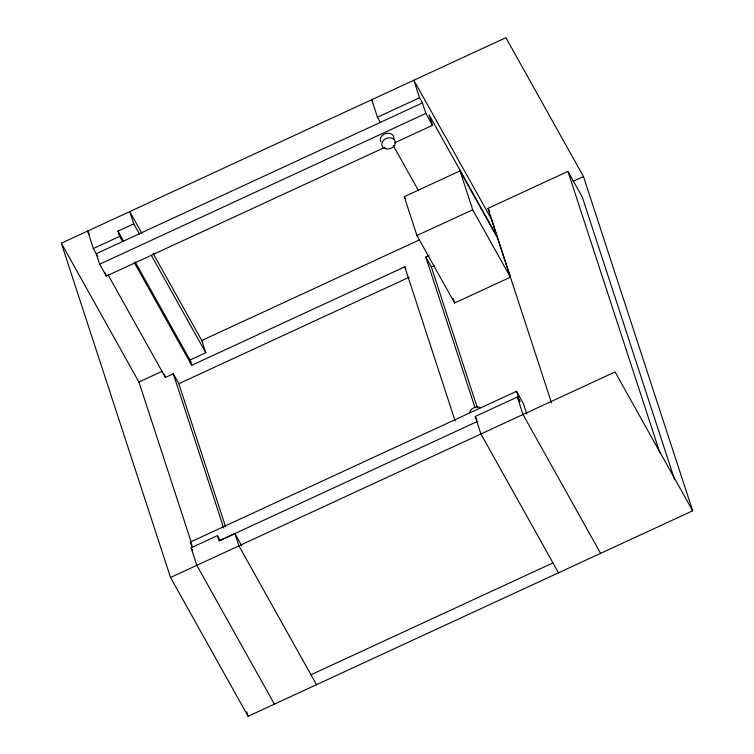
<?xml version="1.0" encoding="UTF-8"?>
<svg xmlns="http://www.w3.org/2000/svg" width="754" height="754" viewBox="0 0 754 754"><rect width="100%" height="100%" fill="white"/><g stroke="black" fill="none" stroke-linecap="round" stroke-linejoin="round"><path stroke-width="1.13" d="M61.338 243.203L505.887 37.7L583.473 176.53L692.662 510.797L248.113 716.3L170.527 577.47L61.338 243.203L138.924 382.033L191.148 541.9M122.544 241.544L119.66 236.388L117.944 231.139L133.731 223.844L129.726 211.591L141.733 233.071M97.907 256.68L93.355 248.547L119.66 236.388M380.327 122.374L377.452 117.219L419.535 97.766L413.823 80.263L491.41 219.084L496.763 235.493M419.535 97.766L422.419 102.921L96.239 253.702L99.669 264.202L106.323 276.105L385.068 147.247M99.669 264.202L425.85 113.42L422.419 102.921M394.625 142.826L432.494 125.315L429.073 114.815L497.122 236.586M404.248 196.69L460.006 170.904L497.697 238.339L510.383 277.189L454.624 302.967L416.934 235.54L404.248 196.69L405.388 198.726M416.934 235.54L472.701 209.763L460.006 170.904M419.262 239.96L201.77 340.497L205.776 352.749L189.989 360.044L191.704 365.294L404.775 266.803L405.888 268.782M551.447 402.674L487.979 208.377L567.941 171.403L582.352 197.19L674.632 479.704M138.924 382.033L162.072 371.326M572.889 181.422L583.473 176.53M108.048 274.833L165.399 377.452L173.297 373.805L178.839 383.72L225.531 526.66M475.067 407.82L425.822 257.067L428.903 255.644M178.839 383.72L409.252 277.208M477.32 407.688L431.363 266.991L434.445 265.559M192.053 547.319L190.338 542.069L516.518 391.279L523.399 403.588L526.829 414.087M274.418 704.142L196.832 565.311L191.111 547.809L217.416 535.651L220.074 540.411L477.866 421.241M558.507 572.814L480.92 433.984L475.209 416.481L517.291 397.028L519.949 401.788L516.518 391.279M241.78 545.887L234.918 533.606L219.131 540.901L217.416 535.651M170.527 577.47L615.076 371.967L692.662 510.797M310.968 674.764L552.965 562.899M487.979 208.377L489.638 211.346M425.85 113.42L432.494 125.315M472.701 209.763L510.383 277.189M372.872 101.762L371.731 99.716L377.452 117.219M393.286 145.56L418.527 190.715M600.599 553.351L523.012 414.53L517.291 397.028M425.822 257.067L431.363 266.991M475.209 416.481L476.801 419.337M153.175 253.532L202.883 342.486M133.731 223.844L139.452 234.07M151.46 255.559L205.776 352.749M117.944 231.139L123.665 241.365M135.098 261.827L191.101 362.024M134.353 262.675L191.704 365.294M89.358 234.117L87.643 231.044L93.355 248.547M316.51 684.689L238.914 545.858L234.918 533.606M190.338 542.069L192.063 545.142M191.111 547.809L192.713 550.665M567.941 171.403L659.863 452.805M453.173 298.527L454.624 302.967M404.775 266.803L455.114 420.902M173.297 373.805L223.636 527.904M164.334 374.173L165.399 377.452M105.296 272.948L106.323 276.105M246.652 711.833L248.113 716.3M380.77 141.743A6.984 5.41 -18.1 0 1 386.152 133.467A6.984 5.41 -18.1 0 1 393.88 138.679M469.695 412.683A6.984 5.41 -18.1 0 1 480.637 407.631M385.991 148.802A6.984 5.41 -18.1 0 0 395.36 141.79A6.984 5.41 -18.1 0 0 384.37 139.528A6.984 5.41 -18.1 0 0 385.991 148.802"/></g></svg>
